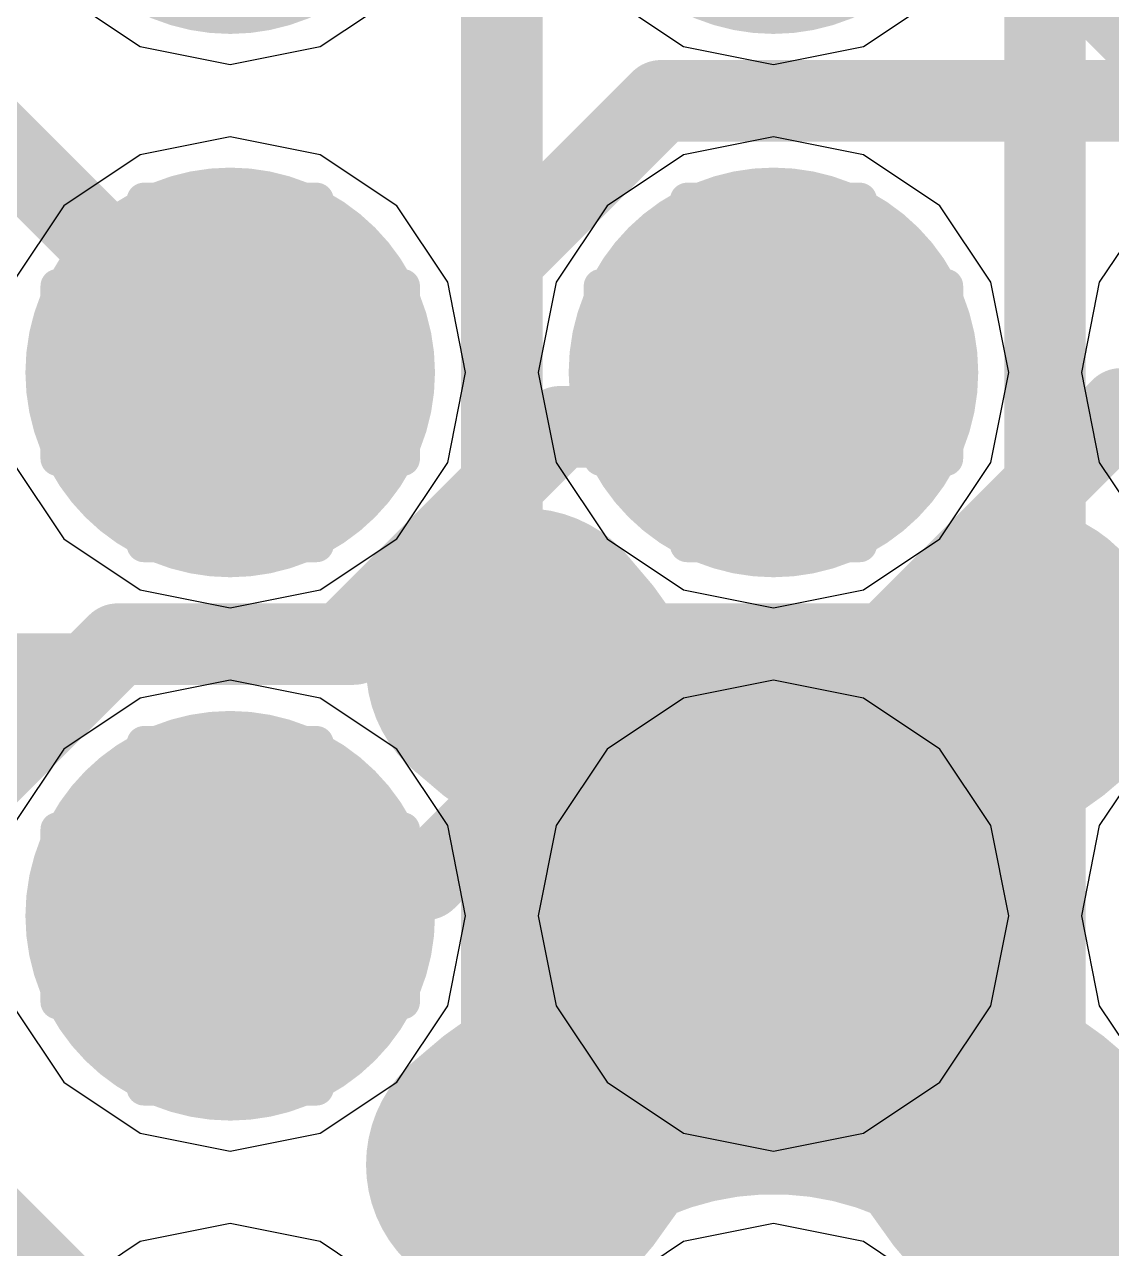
# Model space of a CAD drawing. Header units: millimetres. Extents: x 13 to 259, y -2 to 326.
# Drawn here: x 111.5 to 113.101, y 98.71 to 100.512 of the extents above; entities that cross this region are included whole.
import ezdxf

# ---------------------------------------------------------------- set-up
doc = ezdxf.new("R2010")
doc.units = ezdxf.units.MM
for name, color, linetype in [('BottomLayer', 5, 'Continuous'), ('ConnectLayer', 7, 'Continuous'), ('DrillDrawing', 1, 'Continuous'), ('MidLayer1', 16, 'Continuous'), ('MidLayer2', 76, 'Continuous'), ('MidLayer3', 90, 'Continuous'), ('MidLayer4', 156, 'Continuous'), ('MidLayer5', 130, 'Continuous'), ('MidLayer6', 216, 'Continuous'), ('MultiLayer', 9, 'Continuous'), ('TopLayer', 1, 'Continuous'), ('TopPaste', 8, 'Continuous'), ('TopSolder', 216, 'Continuous')]:
    doc.layers.add(name, color=color, linetype=linetype)

# ---------------------------------------------------------------- blocks, each defined once
blk = doc.blocks.new('BGA144C80P12X12_1000X1000X170_150')
at = {"layer": 'TopLayer', "const_width": 0.2}
for points in [[(1.9, -1.2, 1), (2.1, -1.2, 1)], [(2.7, -1.2, 1), (2.9, -1.2, 1)], [(1.9, -2, 1), (2.1, -2, 1)], [(2.7, -2, 1), (2.9, -2, 1)]]:
    blk.add_lwpolyline(points, format="xyb", close=True, dxfattribs=at)
at = {"layer": 'TopPaste', "const_width": 0.2}
for points in [[(1.9, -1.2, 1), (2.1, -1.2, 1)], [(2.7, -1.2, 1), (2.9, -1.2, 1)], [(1.9, -2, 1), (2.1, -2, 1)], [(2.7, -2, 1), (2.9, -2, 1)]]:
    blk.add_lwpolyline(points, format="xyb", close=True, dxfattribs=at)
at = {"layer": 'TopSolder', "const_width": 0.3016}
for points in [[(1.0492, -1.2, 1), (1.3508, -1.2, 1)], [(1.8492, -1.2, 1), (2.1508, -1.2, 1)], [(2.6492, -1.2, 1), (2.9508, -1.2, 1)], [(1.0492, -2, 1), (1.3508, -2, 1)], [(1.8492, -2, 1), (2.1508, -2, 1)], [(2.6492, -2, 1), (2.9508, -2, 1)]]:
    blk.add_lwpolyline(points, format="xyb", close=True, dxfattribs=at)

msp = doc.modelspace()

# ---------------------------------------------------------------- linework, layer by layer
at = {"layer": 'BottomLayer', "const_width": 0.25}
for points in [[(111.6778, 100, 1), (111.9278, 100, 1)], [(112.4778, 100, 1), (112.7278, 100, 1)], [(111.6778, 99.2, 1), (111.9278, 99.2, 1)], [(112.4778, 99.2, 1), (112.7278, 99.2, 1)]]:
    msp.add_lwpolyline(points, format="xyb", close=True, dxfattribs=at)
at = {"layer": 'ConnectLayer'}
for p, q in [((111.5577, 100.5549), (111.6702, 100.4797)), ((111.5577, 100.5549), (111.6702, 100.4797)), ((111.9355, 100.4797), (112.048, 100.5549)), ((111.9355, 100.4797), (112.048, 100.5549)), ((112.3577, 100.5549), (112.4702, 100.4797)), ((112.3577, 100.5549), (112.4702, 100.4797)), ((112.7355, 100.4797), (112.848, 100.5549)), ((112.7355, 100.4797), (112.848, 100.5549)), ((111.6702, 100.4797), (111.8028, 100.4534)), ((111.6702, 100.4797), (111.8028, 100.4534)), ((111.8028, 100.4534), (111.9355, 100.4797)), ((111.8028, 100.4534), (111.9355, 100.4797)), ((112.4702, 100.4797), (112.6028, 100.4534)), ((112.4702, 100.4797), (112.6028, 100.4534)), ((112.6028, 100.4534), (112.7355, 100.4797)), ((112.6028, 100.4534), (112.7355, 100.4797)), ((111.8028, 100.3467), (111.6702, 100.3203)), ((111.8028, 100.3467), (111.6702, 100.3203)), ((111.9355, 100.3203), (111.8028, 100.3467)), ((111.9355, 100.3203), (111.8028, 100.3467)), ((112.6028, 100.3467), (112.4702, 100.3203)), ((112.6028, 100.3467), (112.4702, 100.3203)), ((112.7355, 100.3203), (112.6028, 100.3467)), ((112.7355, 100.3203), (112.6028, 100.3467)), ((111.6702, 100.3203), (111.5577, 100.2451)), ((111.6702, 100.3203), (111.5577, 100.2451)), ((112.048, 100.2451), (111.9355, 100.3203)), ((112.048, 100.2451), (111.9355, 100.3203)), ((112.4702, 100.3203), (112.3577, 100.2451)), ((112.4702, 100.3203), (112.3577, 100.2451)), ((112.848, 100.2451), (112.7355, 100.3203)), ((112.848, 100.2451), (112.7355, 100.3203)), ((111.5577, 100.2451), (111.4826, 100.1327)), ((111.5577, 100.2451), (111.4826, 100.1327)), ((112.1231, 100.1327), (112.048, 100.2451)), ((112.1231, 100.1327), (112.048, 100.2451)), ((112.3577, 100.2451), (112.2826, 100.1327)), ((112.3577, 100.2451), (112.2826, 100.1327)), ((112.9231, 100.1327), (112.848, 100.2451)), ((112.9231, 100.1327), (112.848, 100.2451)), ((113.1577, 100.2451), (113.0826, 100.1327)), ((113.1577, 100.2451), (113.0826, 100.1327)), ((112.1495, 100), (112.1231, 100.1327)), ((112.1495, 100), (112.1231, 100.1327)), ((112.2826, 100.1327), (112.2562, 100)), ((112.2826, 100.1327), (112.2562, 100)), ((112.9495, 100), (112.9231, 100.1327)), ((112.9495, 100), (112.9231, 100.1327)), ((113.0826, 100.1327), (113.0562, 100)), ((113.0826, 100.1327), (113.0562, 100)), ((112.1231, 99.8673), (112.1495, 100)), ((112.1231, 99.8673), (112.1495, 100)), ((112.2562, 100), (112.2826, 99.8673)), ((112.2562, 100), (112.2826, 99.8673)), ((112.9231, 99.8673), (112.9495, 100)), ((112.9231, 99.8673), (112.9495, 100)), ((113.0562, 100), (113.0826, 99.8673)), ((113.0562, 100), (113.0826, 99.8673)), ((111.4826, 99.8673), (111.5577, 99.7549)), ((111.4826, 99.8673), (111.5577, 99.7549)), ((112.048, 99.7549), (112.1231, 99.8673)), ((112.048, 99.7549), (112.1231, 99.8673)), ((112.2826, 99.8673), (112.3577, 99.7549)), ((112.2826, 99.8673), (112.3577, 99.7549)), ((112.848, 99.7549), (112.9231, 99.8673)), ((112.848, 99.7549), (112.9231, 99.8673)), ((113.0826, 99.8673), (113.1577, 99.7549)), ((113.0826, 99.8673), (113.1577, 99.7549)), ((111.5577, 99.7549), (111.6702, 99.6797)), ((111.5577, 99.7549), (111.6702, 99.6797)), ((111.9355, 99.6797), (112.048, 99.7549)), ((111.9355, 99.6797), (112.048, 99.7549)), ((112.3577, 99.7549), (112.4702, 99.6797)), ((112.3577, 99.7549), (112.4702, 99.6797)), ((112.7355, 99.6797), (112.848, 99.7549)), ((112.7355, 99.6797), (112.848, 99.7549)), ((111.6702, 99.6797), (111.8028, 99.6534)), ((111.6702, 99.6797), (111.8028, 99.6534)), ((111.8028, 99.6534), (111.9355, 99.6797)), ((111.8028, 99.6534), (111.9355, 99.6797)), ((112.4702, 99.6797), (112.6028, 99.6534)), ((112.4702, 99.6797), (112.6028, 99.6534)), ((112.6028, 99.6534), (112.7355, 99.6797)), ((112.6028, 99.6534), (112.7355, 99.6797)), ((111.8028, 99.5467), (111.6702, 99.5203)), ((111.8028, 99.5467), (111.6702, 99.5203)), ((111.9355, 99.5203), (111.8028, 99.5467)), ((111.9355, 99.5203), (111.8028, 99.5467)), ((112.6028, 99.5467), (112.4702, 99.5203)), ((112.7355, 99.5203), (112.6028, 99.5467)), ((111.6702, 99.5203), (111.5577, 99.4451)), ((111.6702, 99.5203), (111.5577, 99.4451)), ((112.048, 99.4451), (111.9355, 99.5203)), ((112.048, 99.4451), (111.9355, 99.5203)), ((112.4702, 99.5203), (112.3577, 99.4451)), ((112.848, 99.4451), (112.7355, 99.5203)), ((111.5577, 99.4451), (111.4826, 99.3327)), ((111.5577, 99.4451), (111.4826, 99.3327)), ((112.1231, 99.3327), (112.048, 99.4451)), ((112.1231, 99.3327), (112.048, 99.4451)), ((112.3577, 99.4451), (112.2826, 99.3327)), ((112.9231, 99.3327), (112.848, 99.4451)), ((113.1577, 99.4451), (113.0826, 99.3327)), ((113.1577, 99.4451), (113.0826, 99.3327)), ((112.1495, 99.2), (112.1231, 99.3327)), ((112.1495, 99.2), (112.1231, 99.3327)), ((112.2826, 99.3327), (112.2562, 99.2)), ((112.9495, 99.2), (112.9231, 99.3327)), ((113.0826, 99.3327), (113.0562, 99.2)), ((113.0826, 99.3327), (113.0562, 99.2)), ((112.1231, 99.0674), (112.1495, 99.2)), ((112.1231, 99.0674), (112.1495, 99.2)), ((112.2562, 99.2), (112.2826, 99.0674)), ((112.9231, 99.0674), (112.9495, 99.2)), ((113.0562, 99.2), (113.0826, 99.0674)), ((113.0562, 99.2), (113.0826, 99.0674)), ((111.4826, 99.0674), (111.5577, 98.9549)), ((111.4826, 99.0674), (111.5577, 98.9549)), ((112.048, 98.9549), (112.1231, 99.0674)), ((112.048, 98.9549), (112.1231, 99.0674)), ((112.2826, 99.0674), (112.3577, 98.9549)), ((112.848, 98.9549), (112.9231, 99.0674)), ((113.0826, 99.0674), (113.1577, 98.9549)), ((113.0826, 99.0674), (113.1577, 98.9549)), ((111.5577, 98.9549), (111.6702, 98.8797)), ((111.5577, 98.9549), (111.6702, 98.8797)), ((111.9355, 98.8797), (112.048, 98.9549)), ((111.9355, 98.8797), (112.048, 98.9549)), ((112.3577, 98.9549), (112.4702, 98.8797)), ((112.7355, 98.8797), (112.848, 98.9549)), ((111.6702, 98.8797), (111.8028, 98.8534)), ((111.6702, 98.8797), (111.8028, 98.8534)), ((111.8028, 98.8534), (111.9355, 98.8797)), ((111.8028, 98.8534), (111.9355, 98.8797)), ((112.4702, 98.8797), (112.6028, 98.8534)), ((112.6028, 98.8534), (112.7355, 98.8797)), ((111.8028, 98.7467), (111.6702, 98.7203)), ((111.8028, 98.7467), (111.6702, 98.7203)), ((111.9355, 98.7203), (111.8028, 98.7467)), ((111.9355, 98.7203), (111.8028, 98.7467)), ((112.6028, 98.7467), (112.4702, 98.7203)), ((112.6028, 98.7467), (112.4702, 98.7203)), ((112.7355, 98.7203), (112.6028, 98.7467)), ((112.7355, 98.7203), (112.6028, 98.7467)), ((111.6702, 98.7203), (111.5577, 98.6451)), ((111.6702, 98.7203), (111.5577, 98.6451)), ((112.048, 98.6451), (111.9355, 98.7203)), ((112.048, 98.6451), (111.9355, 98.7203)), ((112.4702, 98.7203), (112.3577, 98.6451)), ((112.4702, 98.7203), (112.3577, 98.6451)), ((112.848, 98.6451), (112.7355, 98.7203)), ((112.848, 98.6451), (112.7355, 98.7203))]:
    msp.add_line(p, q, dxfattribs=at)
at = {"layer": 'ConnectLayer', "const_width": 0.4}
for points in [[(112.2365, 99.6, -0.062), (112.3214, 99.4815)], [(112.2365, 99.6, -0.062), (112.3214, 99.4815)], [(112.8843, 99.4815, -0.062), (112.9691, 99.6)], [(112.8843, 99.4815, -0.062), (112.9691, 99.6)], [(112.3214, 99.4815, -0.062), (112.2028, 99.5663)], [(112.3214, 99.4815, -0.062), (112.2028, 99.5663)], [(113.0028, 99.5663, -0.062), (112.8843, 99.4815)], [(113.0028, 99.5663, -0.062), (112.8843, 99.4815)], [(112.8843, 99.4815, -0.253912), (112.3214, 99.4815)], [(112.3214, 99.4815, -0.124972), (112.3928, 99.2)], [(112.8843, 99.4815, -0.253912), (112.3214, 99.4815)], [(112.3214, 99.4815, -0.124972), (112.3928, 99.2)], [(112.8843, 98.9185, -0.253913), (112.8843, 99.4815)], [(112.8843, 98.9185, -0.253913), (112.8843, 99.4815)], [(112.3928, 99.2, -0.124975), (112.3214, 98.9185)], [(112.3928, 99.2, -0.124975), (112.3214, 98.9185)], [(112.3214, 98.9185, -0.253915), (112.8843, 98.9185)], [(112.3214, 98.9185, -0.253915), (112.8843, 98.9185)], [(112.2028, 98.8337, -0.061998), (112.3214, 98.9185)], [(112.2028, 98.8337, -0.061998), (112.3214, 98.9185)], [(112.3214, 98.9185, -0.061998), (112.2365, 98.8)], [(112.3214, 98.9185, -0.061998), (112.2365, 98.8)], [(112.8843, 98.9185, -0.061998), (113.0028, 98.8337)], [(112.9691, 98.8, -0.061998), (112.8843, 98.9185)], [(112.9691, 98.8, -0.061998), (112.8843, 98.9185)], [(112.8843, 98.9185, -0.061998), (113.0028, 98.8337)]]:
    msp.add_lwpolyline(points, format="xyb", dxfattribs=at)
at = {"layer": 'ConnectLayer', "const_width": 0.2}
for points in [[(112.1365, 99.6, 1), (112.3365, 99.6, 1)], [(112.1365, 99.6, 1), (112.3365, 99.6, 1)], [(112.8691, 99.6, 1), (113.0691, 99.6, 1)], [(112.8691, 99.6, 1), (113.0691, 99.6, 1)], [(112.1028, 99.5663, 1), (112.3028, 99.5663, 1)], [(112.1028, 99.5663, 1), (112.3028, 99.5663, 1)], [(112.9028, 99.5663, 1), (113.1028, 99.5663, 1)], [(112.9028, 99.5663, 1), (113.1028, 99.5663, 1)], [(112.2214, 99.4815, 1), (112.4214, 99.4815, 1)], [(112.2214, 99.4815, 1), (112.4214, 99.4815, 1)], [(112.2214, 99.4815, 1), (112.4214, 99.4815, 1)], [(112.2214, 99.4815, 1), (112.4214, 99.4815, 1)], [(112.2214, 99.4815, 1), (112.4214, 99.4815, 1)], [(112.2214, 99.4815, 1), (112.4214, 99.4815, 1)], [(112.2214, 99.4815, 1), (112.4214, 99.4815, 1)], [(112.2214, 99.4815, 1), (112.4214, 99.4815, 1)], [(112.7843, 99.4815, 1), (112.9843, 99.4815, 1)], [(112.7843, 99.4815, 1), (112.9843, 99.4815, 1)], [(112.7843, 99.4815, 1), (112.9843, 99.4815, 1)], [(112.7843, 99.4815, 1), (112.9843, 99.4815, 1)], [(112.7843, 99.4815, 1), (112.9843, 99.4815, 1)], [(112.7843, 99.4815, 1), (112.9843, 99.4815, 1)], [(112.7843, 99.4815, 1), (112.9843, 99.4815, 1)], [(112.7843, 99.4815, 1), (112.9843, 99.4815, 1)], [(112.5028, 99.41, 1), (112.7028, 99.41, 1)], [(112.5028, 99.41, 1), (112.7028, 99.41, 1)], [(112.6116, 99.4201, 1), (112.8116, 99.4201, 1)], [(112.6116, 99.4201, 1), (112.8116, 99.4201, 1)], [(112.723, 99.3088, 1), (112.923, 99.3088, 1)], [(112.723, 99.3088, 1), (112.923, 99.3088, 1)], [(112.714, 99.2376, 1), (112.914, 99.2376, 1)], [(112.714, 99.2376, 1), (112.914, 99.2376, 1)], [(112.2928, 99.2, 1), (112.4928, 99.2, 1)], [(112.2928, 99.2, 1), (112.4928, 99.2, 1)], [(112.2928, 99.2, 1), (112.4928, 99.2, 1)], [(112.2928, 99.2, 1), (112.4928, 99.2, 1)], [(112.4653, 98.9888, 1), (112.6653, 98.9888, 1)], [(112.4653, 98.9888, 1), (112.6653, 98.9888, 1)], [(112.5028, 98.99, 1), (112.7028, 98.99, 1)], [(112.5028, 98.99, 1), (112.7028, 98.99, 1)], [(112.2214, 98.9185, 1), (112.4214, 98.9185, 1)], [(112.2214, 98.9185, 1), (112.4214, 98.9185, 1)], [(112.2214, 98.9185, 1), (112.4214, 98.9185, 1)], [(112.2214, 98.9185, 1), (112.4214, 98.9185, 1)], [(112.2214, 98.9185, 1), (112.4214, 98.9185, 1)], [(112.2214, 98.9185, 1), (112.4214, 98.9185, 1)], [(112.2214, 98.9185, 1), (112.4214, 98.9185, 1)], [(112.2214, 98.9185, 1), (112.4214, 98.9185, 1)], [(112.7843, 98.9185, 1), (112.9843, 98.9185, 1)], [(112.7843, 98.9185, 1), (112.9843, 98.9185, 1)], [(112.7843, 98.9185, 1), (112.9843, 98.9185, 1)], [(112.7843, 98.9185, 1), (112.9843, 98.9185, 1)], [(112.7843, 98.9185, 1), (112.9843, 98.9185, 1)], [(112.7843, 98.9185, 1), (112.9843, 98.9185, 1)], [(112.7843, 98.9185, 1), (112.9843, 98.9185, 1)], [(112.7843, 98.9185, 1), (112.9843, 98.9185, 1)], [(112.1028, 98.8337, 1), (112.3028, 98.8337, 1)], [(112.1028, 98.8337, 1), (112.3028, 98.8337, 1)], [(112.9028, 98.8337, 1), (113.1028, 98.8337, 1)], [(112.9028, 98.8337, 1), (113.1028, 98.8337, 1)], [(112.1365, 98.8, 1), (112.3365, 98.8, 1)], [(112.1365, 98.8, 1), (112.3365, 98.8, 1)], [(112.8691, 98.8, 1), (113.0691, 98.8, 1)], [(112.8691, 98.8, 1), (113.0691, 98.8, 1)]]:
    msp.add_lwpolyline(points, format="xyb", close=True, dxfattribs=at)
at = {"layer": 'ConnectLayer', "const_width": 0.4}
for points in [[(112.6028, 98.99), (112.6028, 99.41)], [(112.6028, 98.99), (112.6028, 99.41)], [(112.7116, 99.4201), (112.823, 99.3088)], [(112.7116, 99.4201), (112.823, 99.3088)], [(112.5653, 98.9888), (112.814, 99.2376)], [(112.5653, 98.9888), (112.814, 99.2376)]]:
    msp.add_lwpolyline(points, dxfattribs=at)
at = {"layer": 'DrillDrawing', "const_width": 0.0508}
for points in [[(111.6758, 100.127), (111.6758, 100.254)], [(111.6758, 100.254), (111.9298, 100.254)], [(111.9298, 100.127), (111.9298, 100.254)], [(112.4758, 100.127), (112.4758, 100.254)], [(112.4758, 100.254), (112.7298, 100.254)], [(112.7298, 100.127), (112.7298, 100.254)], [(111.5488, 99.873), (111.5488, 100.127)], [(111.5488, 100.127), (111.6758, 100.127)], [(111.9298, 100.127), (112.0568, 100.127)], [(112.0568, 99.873), (112.0568, 100.127)], [(112.3488, 99.873), (112.3488, 100.127)], [(112.3488, 100.127), (112.4758, 100.127)], [(112.7298, 100.127), (112.8568, 100.127)], [(112.8568, 99.873), (112.8568, 100.127)], [(111.5488, 99.873), (111.6758, 99.873)], [(111.6758, 99.746), (111.6758, 99.873)], [(111.9298, 99.873), (112.0568, 99.873)], [(111.9298, 99.746), (111.9298, 99.873)], [(112.3488, 99.873), (112.4758, 99.873)], [(112.4758, 99.746), (112.4758, 99.873)], [(112.7298, 99.873), (112.8568, 99.873)], [(112.7298, 99.746), (112.7298, 99.873)], [(111.6758, 99.746), (111.9298, 99.746)], [(112.4758, 99.746), (112.7298, 99.746)], [(111.6758, 99.327), (111.6758, 99.454)], [(111.6758, 99.454), (111.9298, 99.454)], [(111.9298, 99.327), (111.9298, 99.454)], [(112.4758, 99.327), (112.4758, 99.454)], [(112.4758, 99.454), (112.7298, 99.454)], [(112.7298, 99.327), (112.7298, 99.454)], [(111.5488, 99.073), (111.5488, 99.327)], [(111.5488, 99.327), (111.6758, 99.327)], [(111.9298, 99.327), (112.0568, 99.327)], [(112.0568, 99.073), (112.0568, 99.327)], [(112.3488, 99.073), (112.3488, 99.327)], [(112.3488, 99.327), (112.4758, 99.327)], [(112.7298, 99.327), (112.8568, 99.327)], [(112.8568, 99.073), (112.8568, 99.327)], [(111.5488, 99.073), (111.6758, 99.073)], [(111.6758, 98.946), (111.6758, 99.073)], [(111.9298, 99.073), (112.0568, 99.073)], [(111.9298, 98.946), (111.9298, 99.073)], [(112.3488, 99.073), (112.4758, 99.073)], [(112.4758, 98.946), (112.4758, 99.073)], [(112.7298, 99.073), (112.8568, 99.073)], [(112.7298, 98.946), (112.7298, 99.073)], [(111.6758, 98.946), (111.9298, 98.946)], [(112.4758, 98.946), (112.7298, 98.946)]]:
    msp.add_lwpolyline(points, dxfattribs=at)
at = {"layer": 'DrillDrawing', "const_width": 0.0254}
for points in [[(111.6631, 100.254, 1), (111.6885, 100.254, 1)], [(111.6631, 100.254, 1), (111.6885, 100.254, 1)], [(111.9171, 100.254, 1), (111.9425, 100.254, 1)], [(111.9171, 100.254, 1), (111.9425, 100.254, 1)], [(112.4631, 100.254, 1), (112.4885, 100.254, 1)], [(112.4631, 100.254, 1), (112.4885, 100.254, 1)], [(112.7171, 100.254, 1), (112.7425, 100.254, 1)], [(112.7171, 100.254, 1), (112.7425, 100.254, 1)], [(111.5361, 100.127, 1), (111.5615, 100.127, 1)], [(111.5361, 100.127, 1), (111.5615, 100.127, 1)], [(111.6631, 100.127, 1), (111.6885, 100.127, 1)], [(111.6631, 100.127, 1), (111.6885, 100.127, 1)], [(111.9171, 100.127, 1), (111.9425, 100.127, 1)], [(111.9171, 100.127, 1), (111.9425, 100.127, 1)], [(112.0441, 100.127, 1), (112.0695, 100.127, 1)], [(112.0441, 100.127, 1), (112.0695, 100.127, 1)], [(112.3361, 100.127, 1), (112.3615, 100.127, 1)], [(112.3361, 100.127, 1), (112.3615, 100.127, 1)], [(112.4631, 100.127, 1), (112.4885, 100.127, 1)], [(112.4631, 100.127, 1), (112.4885, 100.127, 1)], [(112.7171, 100.127, 1), (112.7425, 100.127, 1)], [(112.7171, 100.127, 1), (112.7425, 100.127, 1)], [(112.8441, 100.127, 1), (112.8695, 100.127, 1)], [(112.8441, 100.127, 1), (112.8695, 100.127, 1)], [(111.5361, 99.873, 1), (111.5615, 99.873, 1)], [(111.5361, 99.873, 1), (111.5615, 99.873, 1)], [(111.6631, 99.873, 1), (111.6885, 99.873, 1)], [(111.6631, 99.873, 1), (111.6885, 99.873, 1)], [(111.9171, 99.873, 1), (111.9425, 99.873, 1)], [(111.9171, 99.873, 1), (111.9425, 99.873, 1)], [(112.0441, 99.873, 1), (112.0695, 99.873, 1)], [(112.0441, 99.873, 1), (112.0695, 99.873, 1)], [(112.3361, 99.873, 1), (112.3615, 99.873, 1)], [(112.3361, 99.873, 1), (112.3615, 99.873, 1)], [(112.4631, 99.873, 1), (112.4885, 99.873, 1)], [(112.4631, 99.873, 1), (112.4885, 99.873, 1)], [(112.7171, 99.873, 1), (112.7425, 99.873, 1)], [(112.7171, 99.873, 1), (112.7425, 99.873, 1)], [(112.8441, 99.873, 1), (112.8695, 99.873, 1)], [(112.8441, 99.873, 1), (112.8695, 99.873, 1)], [(111.6631, 99.746, 1), (111.6885, 99.746, 1)], [(111.6631, 99.746, 1), (111.6885, 99.746, 1)], [(111.9171, 99.746, 1), (111.9425, 99.746, 1)], [(111.9171, 99.746, 1), (111.9425, 99.746, 1)], [(112.4631, 99.746, 1), (112.4885, 99.746, 1)], [(112.4631, 99.746, 1), (112.4885, 99.746, 1)], [(112.7171, 99.746, 1), (112.7425, 99.746, 1)], [(112.7171, 99.746, 1), (112.7425, 99.746, 1)], [(111.6631, 99.454, 1), (111.6885, 99.454, 1)], [(111.6631, 99.454, 1), (111.6885, 99.454, 1)], [(111.9171, 99.454, 1), (111.9425, 99.454, 1)], [(111.9171, 99.454, 1), (111.9425, 99.454, 1)], [(112.4631, 99.454, 1), (112.4885, 99.454, 1)], [(112.4631, 99.454, 1), (112.4885, 99.454, 1)], [(112.7171, 99.454, 1), (112.7425, 99.454, 1)], [(112.7171, 99.454, 1), (112.7425, 99.454, 1)], [(111.5361, 99.327, 1), (111.5615, 99.327, 1)], [(111.5361, 99.327, 1), (111.5615, 99.327, 1)], [(111.6631, 99.327, 1), (111.6885, 99.327, 1)], [(111.6631, 99.327, 1), (111.6885, 99.327, 1)], [(111.9171, 99.327, 1), (111.9425, 99.327, 1)], [(111.9171, 99.327, 1), (111.9425, 99.327, 1)], [(112.0441, 99.327, 1), (112.0695, 99.327, 1)], [(112.0441, 99.327, 1), (112.0695, 99.327, 1)], [(112.3361, 99.327, 1), (112.3615, 99.327, 1)], [(112.3361, 99.327, 1), (112.3615, 99.327, 1)], [(112.4631, 99.327, 1), (112.4885, 99.327, 1)], [(112.4631, 99.327, 1), (112.4885, 99.327, 1)], [(112.7171, 99.327, 1), (112.7425, 99.327, 1)], [(112.7171, 99.327, 1), (112.7425, 99.327, 1)], [(112.8441, 99.327, 1), (112.8695, 99.327, 1)], [(112.8441, 99.327, 1), (112.8695, 99.327, 1)], [(111.5361, 99.073, 1), (111.5615, 99.073, 1)], [(111.5361, 99.073, 1), (111.5615, 99.073, 1)], [(111.6631, 99.073, 1), (111.6885, 99.073, 1)], [(111.6631, 99.073, 1), (111.6885, 99.073, 1)], [(111.9171, 99.073, 1), (111.9425, 99.073, 1)], [(111.9171, 99.073, 1), (111.9425, 99.073, 1)], [(112.0441, 99.073, 1), (112.0695, 99.073, 1)], [(112.0441, 99.073, 1), (112.0695, 99.073, 1)], [(112.3361, 99.073, 1), (112.3615, 99.073, 1)], [(112.3361, 99.073, 1), (112.3615, 99.073, 1)], [(112.4631, 99.073, 1), (112.4885, 99.073, 1)], [(112.4631, 99.073, 1), (112.4885, 99.073, 1)], [(112.7171, 99.073, 1), (112.7425, 99.073, 1)], [(112.7171, 99.073, 1), (112.7425, 99.073, 1)], [(112.8441, 99.073, 1), (112.8695, 99.073, 1)], [(112.8441, 99.073, 1), (112.8695, 99.073, 1)], [(111.6631, 98.946, 1), (111.6885, 98.946, 1)], [(111.6631, 98.946, 1), (111.6885, 98.946, 1)], [(111.9171, 98.946, 1), (111.9425, 98.946, 1)], [(111.9171, 98.946, 1), (111.9425, 98.946, 1)], [(112.4631, 98.946, 1), (112.4885, 98.946, 1)], [(112.4631, 98.946, 1), (112.4885, 98.946, 1)], [(112.7171, 98.946, 1), (112.7425, 98.946, 1)], [(112.7171, 98.946, 1), (112.7425, 98.946, 1)]]:
    msp.add_lwpolyline(points, format="xyb", close=True, dxfattribs=at)
at = {"layer": 'MidLayer1', "const_width": 0.2}
for points in [[(111.7028, 100, 1), (111.9028, 100, 1)], [(112.5028, 100, 1), (112.7028, 100, 1)], [(111.7028, 99.2, 1), (111.9028, 99.2, 1)], [(112.5028, 99.2, 1), (112.7028, 99.2, 1)]]:
    msp.add_lwpolyline(points, format="xyb", close=True, dxfattribs=at)
at = {"layer": 'MidLayer2', "const_width": 0.12}
for points in [[(113.0028, 100.6343), (113.2372, 100.4)], [(112.5493, 99.9464), (112.6028, 100)], [(112.3925, 99.92), (112.419, 99.9464)], [(112.419, 99.9464), (112.5493, 99.9464)], [(112.7685, 99.6), (113.1149, 99.9464)], [(113.1149, 99.9464), (113.3493, 99.9464)], [(111.9685, 99.6), (112.2885, 99.92)], [(112.2885, 99.92), (112.3925, 99.92)], [(111.4028, 99.3657), (111.6372, 99.6)], [(111.6372, 99.6), (111.9685, 99.6)], [(112.2028, 99.3657), (112.4372, 99.6)], [(112.4372, 99.6), (112.7685, 99.6)], [(112.2028, 98.2343), (112.2028, 99.3657)], [(113.0028, 98.8), (113.4028, 99.2)], [(113.0028, 98.2343), (113.0028, 98.8)]]:
    msp.add_lwpolyline(points, dxfattribs=at)
at = {"layer": 'MidLayer2'}
for points, const_width in [([(111.7028, 100, 1), (111.9028, 100, 1)], 0.2), ([(112.5028, 100, 1), (112.7028, 100, 1)], 0.2), ([(112.5728, 100, 1), (112.6328, 100, 1)], 0.06), ([(112.389, 99.9464, 1), (112.449, 99.9464, 1)], 0.06), ([(112.389, 99.9464, 1), (112.449, 99.9464, 1)], 0.06), ([(112.5193, 99.9464, 1), (112.5793, 99.9464, 1)], 0.06), ([(112.5193, 99.9464, 1), (112.5793, 99.9464, 1)], 0.06), ([(113.0849, 99.9464, 1), (113.1449, 99.9464, 1)], 0.06), ([(113.0849, 99.9464, 1), (113.1449, 99.9464, 1)], 0.06), ([(112.2585, 99.92, 1), (112.3185, 99.92, 1)], 0.06), ([(112.2585, 99.92, 1), (112.3185, 99.92, 1)], 0.06), ([(112.3626, 99.92, 1), (112.4225, 99.92, 1)], 0.06), ([(112.3626, 99.92, 1), (112.4225, 99.92, 1)], 0.06), ([(111.6072, 99.6, 1), (111.6672, 99.6, 1)], 0.06), ([(111.6072, 99.6, 1), (111.6672, 99.6, 1)], 0.06), ([(111.9385, 99.6, 1), (111.9985, 99.6, 1)], 0.06), ([(111.9385, 99.6, 1), (111.9985, 99.6, 1)], 0.06), ([(112.4072, 99.6, 1), (112.4672, 99.6, 1)], 0.06), ([(112.4072, 99.6, 1), (112.4672, 99.6, 1)], 0.06), ([(112.7385, 99.6, 1), (112.7985, 99.6, 1)], 0.06), ([(112.7385, 99.6, 1), (112.7985, 99.6, 1)], 0.06), ([(112.1728, 99.3657, 1), (112.2328, 99.3657, 1)], 0.06), ([(112.1728, 99.3657, 1), (112.2328, 99.3657, 1)], 0.06), ([(111.7028, 99.2, 1), (111.9028, 99.2, 1)], 0.2), ([(112.5028, 99.2, 1), (112.7028, 99.2, 1)], 0.2), ([(112.9729, 98.8, 1), (113.0328, 98.8, 1)], 0.06), ([(112.9729, 98.8, 1), (113.0328, 98.8, 1)], 0.06)]:
    msp.add_lwpolyline(points, format="xyb", close=True, dxfattribs=dict(at, const_width=const_width))
at = {"layer": 'MidLayer3', "const_width": 0.12}
for points in [[(112.2028, 97.4343), (112.2028, 102.5657)], [(113.0028, 98.2343), (113.0028, 102)]]:
    msp.add_lwpolyline(points, dxfattribs=at)
at = {"layer": 'MidLayer3', "const_width": 0.2}
for points in [[(111.7028, 100, 1), (111.9028, 100, 1)], [(112.5028, 100, 1), (112.7028, 100, 1)], [(111.7028, 99.2, 1), (111.9028, 99.2, 1)], [(112.5028, 99.2, 1), (112.7028, 99.2, 1)]]:
    msp.add_lwpolyline(points, format="xyb", close=True, dxfattribs=at)
at = {"layer": 'MidLayer4', "const_width": 0.12}
for points in [[(111.4028, 100.4), (111.8028, 100)], [(112.2028, 100.1657), (112.4372, 100.4)], [(112.4372, 100.4), (115.1685, 100.4)], [(112.2028, 99.8182), (112.2028, 100.1657)], [(111.0028, 100), (111.4469, 99.556)], [(111.9846, 99.6), (112.2028, 99.8182)], [(111.5931, 99.556), (111.6372, 99.6)], [(111.6372, 99.6), (111.9846, 99.6)], [(112.0907, 99.2536), (112.4372, 99.6)], [(112.4372, 99.6), (115.1846, 99.6)], [(111.4469, 99.556), (111.5931, 99.556)], [(111.8028, 99.2), (111.8564, 99.2536)], [(111.8564, 99.2536), (112.0907, 99.2536)], [(111.3588, 98.844), (111.8028, 98.4)], [(112.6028, 98.4), (113.0028, 98.8)], [(113.0028, 98.8), (114.3685, 98.8)]]:
    msp.add_lwpolyline(points, dxfattribs=at)
at = {"layer": 'MidLayer4'}
for points, const_width in [([(112.4072, 100.4, 1), (112.4672, 100.4, 1)], 0.06), ([(112.4072, 100.4, 1), (112.4672, 100.4, 1)], 0.06), ([(112.1728, 100.1657, 1), (112.2328, 100.1657, 1)], 0.06), ([(112.1728, 100.1657, 1), (112.2328, 100.1657, 1)], 0.06), ([(111.7028, 100, 1), (111.9028, 100, 1)], 0.2), ([(112.5028, 100, 1), (112.7028, 100, 1)], 0.2), ([(111.7728, 100, 1), (111.8328, 100, 1)], 0.06), ([(112.1728, 99.8182, 1), (112.2328, 99.8182, 1)], 0.06), ([(112.1728, 99.8182, 1), (112.2328, 99.8182, 1)], 0.06), ([(111.6072, 99.6, 1), (111.6672, 99.6, 1)], 0.06), ([(111.6072, 99.6, 1), (111.6672, 99.6, 1)], 0.06), ([(111.9546, 99.6, 1), (112.0146, 99.6, 1)], 0.06), ([(111.9546, 99.6, 1), (112.0146, 99.6, 1)], 0.06), ([(112.4072, 99.6, 1), (112.4672, 99.6, 1)], 0.06), ([(112.4072, 99.6, 1), (112.4672, 99.6, 1)], 0.06), ([(111.4169, 99.556, 1), (111.4769, 99.556, 1)], 0.06), ([(111.4169, 99.556, 1), (111.4769, 99.556, 1)], 0.06), ([(111.5631, 99.556, 1), (111.6231, 99.556, 1)], 0.06), ([(111.5631, 99.556, 1), (111.6231, 99.556, 1)], 0.06), ([(111.7028, 99.2, 1), (111.9028, 99.2, 1)], 0.2), ([(112.5028, 99.2, 1), (112.7028, 99.2, 1)], 0.2), ([(111.8264, 99.2536, 1), (111.8864, 99.2536, 1)], 0.06), ([(111.8264, 99.2536, 1), (111.8864, 99.2536, 1)], 0.06), ([(112.0607, 99.2536, 1), (112.1207, 99.2536, 1)], 0.06), ([(112.0607, 99.2536, 1), (112.1207, 99.2536, 1)], 0.06), ([(111.7728, 99.2, 1), (111.8328, 99.2, 1)], 0.06), ([(112.9728, 98.8, 1), (113.0328, 98.8, 1)], 0.06), ([(112.9728, 98.8, 1), (113.0328, 98.8, 1)], 0.06)]:
    msp.add_lwpolyline(points, format="xyb", close=True, dxfattribs=dict(at, const_width=const_width))
at = {"layer": 'MidLayer5', "const_width": 0.2}
for points in [[(111.7028, 100, 1), (111.9028, 100, 1)], [(112.5028, 100, 1), (112.7028, 100, 1)], [(111.7028, 99.2, 1), (111.9028, 99.2, 1)], [(112.5028, 99.2, 1), (112.7028, 99.2, 1)]]:
    msp.add_lwpolyline(points, format="xyb", close=True, dxfattribs=at)
at = {"layer": 'MidLayer6', "const_width": 0.2}
for points in [[(111.7028, 100, 1), (111.9028, 100, 1)], [(112.5028, 100, 1), (112.7028, 100, 1)], [(111.7028, 99.2, 1), (111.9028, 99.2, 1)], [(112.5028, 99.2, 1), (112.7028, 99.2, 1)]]:
    msp.add_lwpolyline(points, format="xyb", close=True, dxfattribs=at)
at = {"layer": 'MultiLayer', "const_width": 0.25}
for points in [[(111.6778, 100, 1), (111.9278, 100, 1)], [(112.4778, 100, 1), (112.7278, 100, 1)], [(111.6778, 99.2, 1), (111.9278, 99.2, 1)], [(112.4778, 99.2, 1), (112.7278, 99.2, 1)]]:
    msp.add_lwpolyline(points, format="xyb", close=True, dxfattribs=at)
at = {"layer": 'TopLayer', "const_width": 0.25}
for points in [[(111.6778, 100, 1), (111.9278, 100, 1)], [(112.4778, 100, 1), (112.7278, 100, 1)], [(111.6778, 99.2, 1), (111.9278, 99.2, 1)], [(112.4778, 99.2, 1), (112.7278, 99.2, 1)]]:
    msp.add_lwpolyline(points, format="xyb", close=True, dxfattribs=at)

# ---------------------------------------------------------------- block references
at = {"rotation": 270}
msp.add_blockref('BGA144C80P12X12_1000X1000X170_150', (113.8028, 102), dxfattribs=at)

doc.saveas('drawing.dxf')
